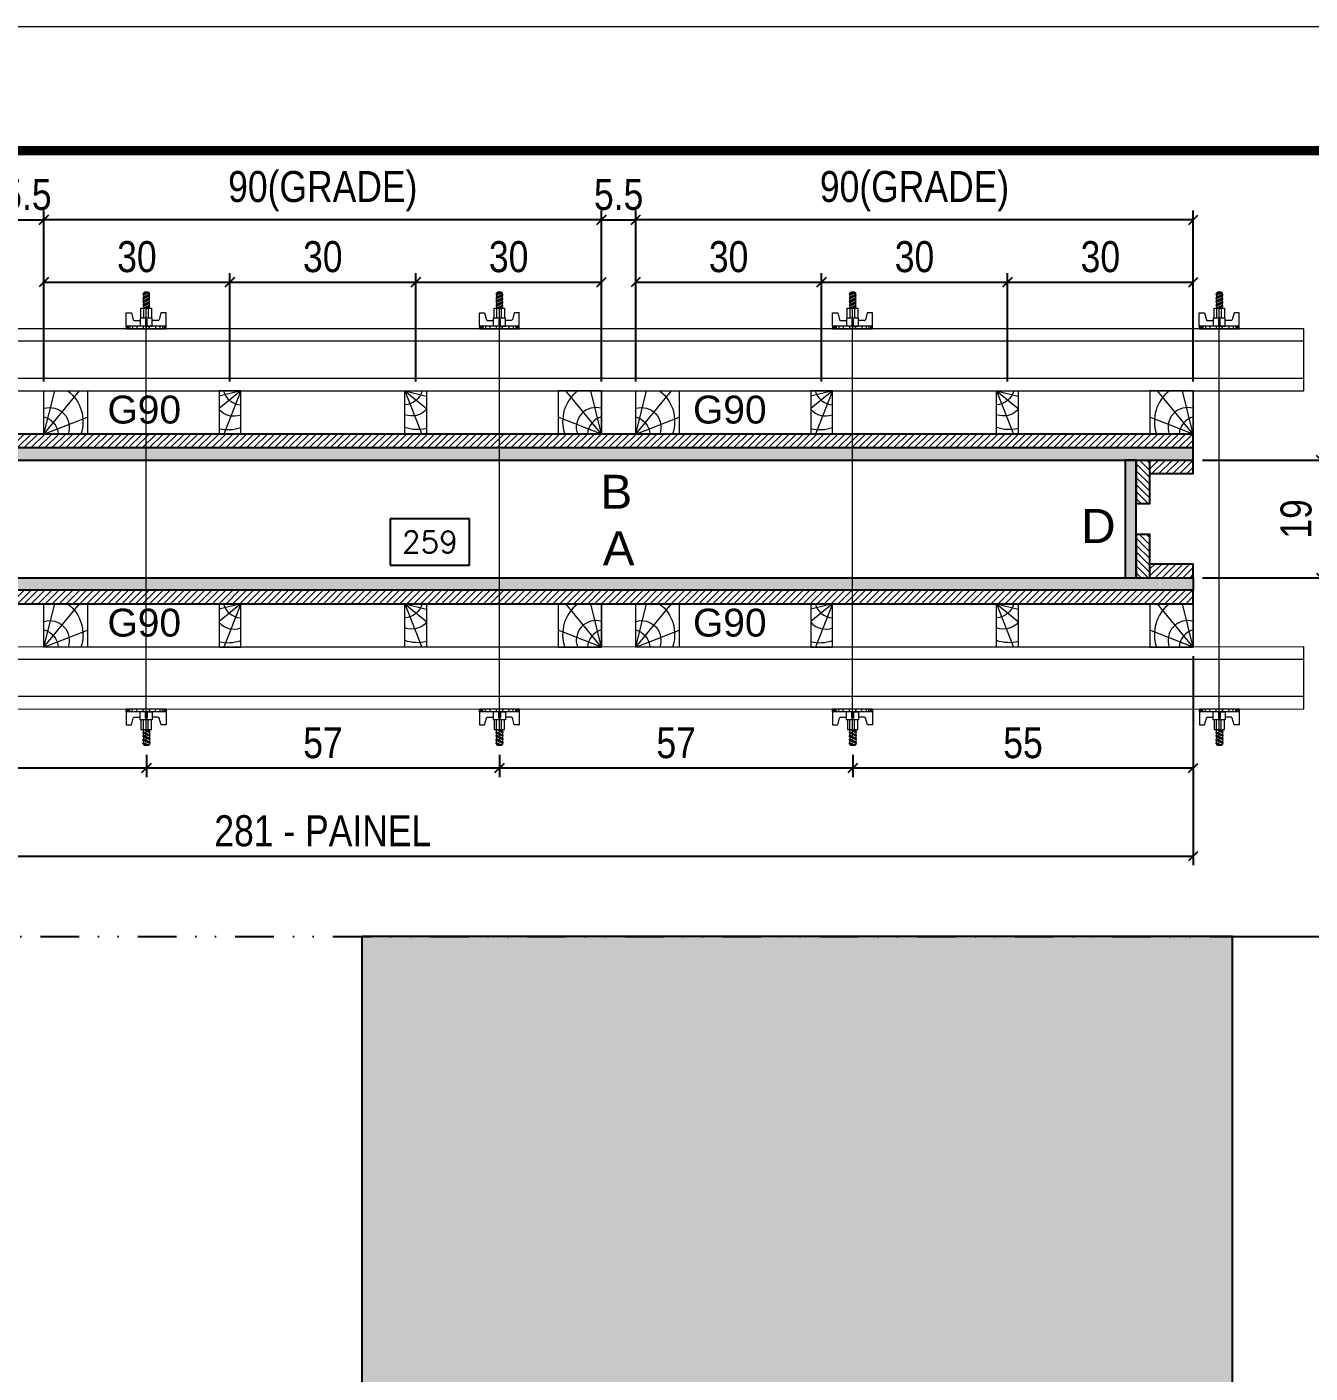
# Model space of a CAD drawing. Extents: x 14400 to 27878, y -21631 to 6985.
# Drawn here: x 16585.8 to 17000, y 4252.9 to 4687.6 of the extents above; entities that cross this region are included whole.
import ezdxf
from ezdxf.enums import TextEntityAlignment as Align

# ---------------------------------------------------------------- set-up
doc = ezdxf.new("R2010")
doc.units = 0
doc.linetypes.add('DASHED', pattern=[0.75, 0.5, -0.25])
doc.linetypes.add('DIVIDE2', pattern=[0.625, 0.25, -0.125, 0, -0.125, 0, -0.125])
for name, color, linetype in [('CHAPA', 1, 'Continuous'), ('COTA', 241, 'Continuous'), ('MEIO_PONT', 93, 'Continuous'), ('Nível', 160, 'Continuous'), ('SARRAFO', 251, 'Continuous'), ('TEXTO_GERAL', 7, 'Continuous')]:
    doc.layers.add(name, color=color, linetype=linetype)
for name, color, linetype, lineweight in [('Folhas', 255, 'Continuous', 9), ('Hachura', 251, 'Continuous', 9), ('Madeira', 126, 'Continuous', 18), ('Perfil Metálico', 224, 'Continuous', 18), ('SARRAFO DE PRESSAO', 251, 'DASHED', 9)]:
    doc.layers.add(name, color=color, linetype=linetype, lineweight=lineweight)
doc.styles.add('ARIAL', font='arial.ttf')
doc.styles.add('COTA TECNICA', font='techl___.ttf', dxfattribs={"height": 10})
doc.styles.add('COTA TECNICA 2X', font='techl___.ttf', dxfattribs={"height": 10})
doc.styles.add('ROMANS', font='romans.shx')
doc.styles.add('SANSSERIF', font='sas_____.pfb')
doc.dimstyles.new('PAINEL', dxfattribs={"dimtxt": 10, "dimasz": 3, "dimexe": 3, "dimexo": 3, "dimgap": 3, "dimtad": 1, "dimdec": 1, "dimzin": 12, "dimdsep": 46, "dimtxsty": 'COTA TECNICA', "dimblk1": 'OBLIQUE', "dimblk2": 'OBLIQUE', "dimsah": 1, "dimcen": 0.9, "dimclrd": 4, "dimclre": 4, "dimclrt": 240, "dimadec": 1, "dimazin": 3, "dimtfac": 1, "dimtdec": 1, "dimtmove": 0, "dimatfit": 3, "dimfxl": 1, "dimtolj": 1, "dimtzin": 12, "dimarcsym": 0})
doc.dimstyles.new('SECAO PILAR', dxfattribs={"dimtxt": 10, "dimasz": 3, "dimexe": 3, "dimexo": 3, "dimgap": 3, "dimtad": 1, "dimdec": 1, "dimlfac": 0.5, "dimzin": 12, "dimdsep": 46, "dimtxsty": 'COTA TECNICA 2X', "dimblk1": 'OBLIQUE', "dimblk2": 'OBLIQUE', "dimsah": 1, "dimcen": 0.9, "dimclrd": 256, "dimclre": 256, "dimclrt": 256, "dimadec": 1, "dimazin": 3, "dimtfac": 1, "dimtdec": 1, "dimtmove": 0, "dimatfit": 3, "dimfxl": 1, "dimtolj": 1, "dimtzin": 12, "dimarcsym": 0})
doc.dimstyles.new('SECÇÃO 2', dxfattribs={"dimtxt": 7, "dimasz": 6, "dimexe": 0.18, "dimexo": 2, "dimgap": -4, "dimtad": 3, "dimdec": 1, "dimlfac": 0.5, "dimzin": 12, "dimdsep": 46, "dimtxsty": 'ROMANS', "dimblk": 'ARCHTICK', "dimcen": 0.09, "dimse1": 1, "dimse2": 1, "dimsd1": 1, "dimsd2": 1, "dimclrd": 180, "dimclre": 5, "dimclrt": 1, "dimadec": 0, "dimazin": 3, "dimtfac": 1, "dimtdec": 1, "dimtofl": 0, "dimtmove": 0, "dimatfit": 3, "dimldrblk": 'ARCHTICK', "dimfxl": 1, "dimtolj": 1, "dimtzin": 0, "dimarcsym": 0})

# ---------------------------------------------------------------- blocks, each defined once
blk = doc.blocks.new('9999999999')
at = {"layer": 'Folhas'}
blk.add_lwpolyline([(98138.98, 34190.21), (99623.98, 34190.21), (99623.98, 35240.21), (98138.98, 35240.21)], close=True, dxfattribs=at)
at = {"layer": 'Folhas', "color": 30, "const_width": 3}
blk.add_lwpolyline([(98213.98, 34230.21), (99583.98, 34230.21), (99583.98, 35200.21), (98213.98, 35200.21)], close=True, dxfattribs=at)
blk = doc.blocks.new('*D1957')
at = {"layer": 'COTA', "color": 180, "lineweight": -2, "transparency": 16777216}
for p, q in [((16728.71, 4528.71), (16703.04, 4528.71)), ((16703.04, 4528.71), (16703.04, 4513.71)), ((16728.71, 4513.71), (16728.71, 4528.71)), ((16703.04, 4513.71), (16728.71, 4513.71))]:
    blk.add_line(p, q, dxfattribs=at)
at = {"layer": 'Defpoints', "color": 0, "transparency": 16777216}
for p in [(16422.32, 4509.71), (16940.32, 4509.71), (16940.32, 4509.71)]:
    blk.add_point(p, dxfattribs=at)
at = {"layer": 'COTA', "color": 1, "transparency": 16777216, "insert": (16715.88, 4521.21), "char_height": 7, "attachment_point": 5, "style": 'ROMANS'}
blk.add_mtext('\\A1;259', dxfattribs=at)
blk = doc.blocks.new('_ArchTick')
at = {"color": 0, "linetype": 'ByBlock', "const_width": 0.15}
blk.add_lwpolyline([(-0.5, -0.5), (0.5, 0.5)], dxfattribs=at)
blk = doc.blocks.new('_Oblique')
at = {"color": 0, "linetype": 'ByBlock', "lineweight": -2}
blk.add_line((-0.5, -0.5), (0.5, 0.5), dxfattribs=at)
blk = doc.blocks.new('*D1958')
at = {"layer": 'COTA', "lineweight": -2, "transparency": 16777216}
for p, q in [((16400.32, 4484.32), (16400.32, 4416.84)), ((16962.32, 4484.36), (16962.32, 4416.84)), ((16400.32, 4419.84), (16962.32, 4419.84))]:
    blk.add_line(p, q, dxfattribs=at)
at = {"layer": 'Defpoints', "color": 0, "transparency": 16777216}
for p in [(16400.32, 4487.32), (16962.32, 4487.36), (16962.32, 4419.84)]:
    blk.add_point(p, dxfattribs=at)
at = {"layer": 'COTA', "lineweight": -2, "transparency": 16777216, "xscale": 3, "yscale": 3, "zscale": 3, "rotation": 180}
blk.add_blockref('_Oblique', (16400.32, 4419.84), dxfattribs=at)
at = {"layer": 'COTA', "lineweight": -2, "transparency": 16777216, "xscale": 3, "yscale": 3, "zscale": 3}
blk.add_blockref('_Oblique', (16962.32, 4419.84), dxfattribs=at)
at = {"layer": 'COTA', "transparency": 16777216, "insert": (16681.32, 4427.93), "char_height": 10, "attachment_point": 5, "style": 'COTA TECNICA 2X'}
blk.add_mtext('\\A1;281 - PAINEL', dxfattribs=at)
blk = doc.blocks.new('C')
at = {"layer": 'Hachura', "color": 0}
for p, q in [((0, 3.22), (0, -3.22)), ((0.45, 3.22), (0, 3.22)), ((0.46, 3.16), (0, 3.16)), ((0.46, 3.05), (0, 3.05)), ((0.46, 2.88), (0, 2.88)), ((0, 2.75), (0, -1.16)), ((0.46, 2.65), (0, 2.65)), ((0.46, 2.23), (0, 2.23)), ((0.45, -3.23), (0.45, 3.22)), ((0.45, 3.22), (2.58, 3.22)), ((2.58, 2.39), (1.47, 2.09)), ((2.58, 3.22), (2.58, 2.39)), ((0.46, 1.51), (0, 1.51)), ((0.39, 0.49), (0.17, 0.49)), ((1.74, 0.97), (0.45, 0.97)), ((1.45, 0.1), (0.45, 0.1)), ((1.35, 1.94), (1.35, 0.96)), ((1.74, -0.97), (1.74, 0.97)), ((1.74, 0.97), (1.74, 0.84)), ((1.74, 0.97), (1.74, 0.84)), ((1.74, 0.84), (3.35, 0.84)), ((3.35, 0.45), (1.74, 0.45)), ((3.32, 0.84), (3.32, -0.84)), ((3.35, 0.84), (3.35, -0.84)), ((3.68, 0.45), (3.35, 0.45)), ((3.84, -0.52), (3.35, 0.45)), ((3.35, 0.06), (3.67, -0.57)), ((3.68, 0.45), (4.16, -0.52)), ((3.72, 0.5), (4.25, -0.57)), ((4.37, -0.55), (3.83, 0.53)), ((4.15, 0.45), (3.93, 0.45)), ((4.42, -0.52), (3.93, 0.45)), ((4.15, 0.45), (4.26, 0.45)), ((4.26, 0.45), (4.74, -0.52)), ((4.3, 0.5), (4.83, -0.57)), ((4.95, -0.55), (4.41, 0.53)), ((4.51, 0.45), (4.84, 0.45)), ((5, -0.52), (4.51, 0.45)), ((4.84, 0.45), (5.32, -0.52)), ((4.88, 0.5), (5.41, -0.57)), ((5.53, -0.55), (4.99, 0.53)), ((5.58, -0.52), (5.09, 0.45)), ((5.42, 0.45), (5.09, 0.45)), ((5.58, -0.52), (5.09, 0.45)), ((5.42, 0.45), (5.74, -0.19)), ((5.46, 0.5), (5.74, -0.07)), ((5.74, 0.19), (5.57, 0.53)), ((5.74, 0.32), (5.68, 0.45)), ((5.68, 0.45), (5.74, 0.45)), ((5.74, 0.45), (5.9, 0.29)), ((5.74, 0.45), (5.74, -0.52)), ((5.9, -0.36), (5.9, 0.29)), ((0.45, 0), (0, 0)), ((0.46, -1.52), (0, -1.52)), ((0.08, -0.48), (0.29, -0.48)), ((0.29, -0.48), (0.4, -0.48)), ((0.45, 0), (0.45, -0.97)), ((0.45, -0.16), (1.45, -0.16)), ((0.45, -0.65), (0.45, -0.32)), ((0.45, -3.23), (0.45, -0.65)), ((0.45, -0.97), (1.74, -0.97)), ((1.35, -1.94), (1.35, -0.97)), ((2.58, -2.39), (1.47, -2.1)), ((3.35, -0.32), (1.74, -0.32)), ((3.35, -0.84), (1.74, -0.84)), ((3.35, -0.07), (3.58, -0.52)), ((3.35, -0.52), (3.58, -0.52)), ((3.84, -0.52), (4.16, -0.52)), ((4.42, -0.52), (4.74, -0.52)), ((4.63, -0.52), (4.74, -0.52)), ((5, -0.52), (5.32, -0.52)), ((5.58, -0.52), (5.74, -0.52)), ((5.74, -0.52), (5.9, -0.36)), ((5.74, -0.52), (5.74, -0.52)), ((0.46, -2.23), (0, -2.23)), ((0.46, -2.65), (0, -2.65)), ((0.46, -2.88), (0, -2.88)), ((0.46, -3.05), (0, -3.05)), ((0.46, -3.16), (0, -3.16)), ((0, -3.22), (2.57, -3.22)), ((2.58, -3.23), (2.58, -2.39))]:
    blk.add_line(p, q, dxfattribs=at)
for centre, radius, start, end in [((1.52, 1.94), 0.161, 104.7436, 180), ((1.44, -0.03), 0.129, 272.695, 87.305), ((3.81, 0.39), 0.143, 25.5688, 154.4312), ((4.39, 0.39), 0.143, 25.5688, 154.4312), ((4.97, 0.39), 0.143, 25.5688, 154.4312), ((5.55, 0.39), 0.143, 25.5688, 154.4312), ((0.17, -0.37), 0.174, 221.744, 317.8592), ((1.52, -1.94), 0.161, 180, 255.2564), ((3.71, -0.4), 0.174, 222.1408, 318.256), ((4.29, -0.4), 0.174, 222.1408, 318.256), ((4.87, -0.4), 0.174, 222.1408, 318.256), ((5.45, -0.4), 0.174, 222.1408, 318.256), ((5.61, -0.4), 0.174, 317.8592, 318.256)]:
    blk.add_arc(centre, radius, start, end, dxfattribs=at)
blk = doc.blocks.new('*D1960')
at = {"layer": 'COTA', "lineweight": -2, "transparency": 16777216}
for p, q in [((16738.39, 4452.54), (16738.39, 4445.26)), ((16852.39, 4452.54), (16852.39, 4445.26)), ((16738.39, 4448.26), (16852.39, 4448.26))]:
    blk.add_line(p, q, dxfattribs=at)
at = {"layer": 'Defpoints', "color": 0, "transparency": 16777216}
for p in [(16738.39, 4455.54), (16852.39, 4455.54), (16852.39, 4448.26)]:
    blk.add_point(p, dxfattribs=at)
at = {"layer": 'COTA', "lineweight": -2, "transparency": 16777216, "xscale": 3, "yscale": 3, "zscale": 3, "rotation": 180}
blk.add_blockref('_Oblique', (16738.39, 4448.26), dxfattribs=at)
at = {"layer": 'COTA', "lineweight": -2, "transparency": 16777216, "xscale": 3, "yscale": 3, "zscale": 3}
blk.add_blockref('_Oblique', (16852.39, 4448.26), dxfattribs=at)
at = {"layer": 'COTA', "transparency": 16777216, "insert": (16795.39, 4456.37), "char_height": 10, "attachment_point": 5, "style": 'COTA TECNICA 2X'}
blk.add_mtext('\\A1;57', dxfattribs=at)
blk = doc.blocks.new('*D1961')
at = {"layer": 'COTA', "lineweight": -2, "transparency": 16777216}
for p, q in [((16965.32, 4547.71), (17006.62, 4547.71)), ((17003.62, 4509.71), (17003.62, 4547.71)), ((16965.32, 4509.71), (17006.62, 4509.71))]:
    blk.add_line(p, q, dxfattribs=at)
at = {"layer": 'Defpoints', "color": 0, "transparency": 16777216}
for p in [(16962.32, 4547.71), (17003.62, 4547.71), (16962.32, 4509.71)]:
    blk.add_point(p, dxfattribs=at)
at = {"layer": 'COTA', "lineweight": -2, "transparency": 16777216, "xscale": 3, "yscale": 3, "zscale": 3}
for p, rotation in [((17003.62, 4547.71), 90), ((17003.62, 4509.71), 270)]:
    blk.add_blockref('_Oblique', p, dxfattribs=dict(at, rotation=rotation))
at = {"layer": 'COTA', "transparency": 16777216, "insert": (16995.53, 4528.71), "char_height": 10, "attachment_point": 5, "rotation": 90, "style": 'COTA TECNICA 2X'}
blk.add_mtext('\\A1;19', dxfattribs=at)
blk = doc.blocks.new('*D1962')
at = {"layer": 'COTA', "lineweight": -2, "transparency": 16777216}
for p, q in [((16510.39, 4452.54), (16510.39, 4445.26)), ((16624.39, 4452.54), (16624.39, 4445.26)), ((16510.39, 4448.26), (16624.39, 4448.26))]:
    blk.add_line(p, q, dxfattribs=at)
at = {"layer": 'Defpoints', "color": 0, "transparency": 16777216}
for p in [(16510.39, 4455.54), (16624.39, 4455.54), (16624.39, 4448.26)]:
    blk.add_point(p, dxfattribs=at)
at = {"layer": 'COTA', "lineweight": -2, "transparency": 16777216, "xscale": 3, "yscale": 3, "zscale": 3, "rotation": 180}
blk.add_blockref('_Oblique', (16510.39, 4448.26), dxfattribs=at)
at = {"layer": 'COTA', "lineweight": -2, "transparency": 16777216, "xscale": 3, "yscale": 3, "zscale": 3}
blk.add_blockref('_Oblique', (16624.39, 4448.26), dxfattribs=at)
at = {"layer": 'COTA', "transparency": 16777216, "insert": (16567.39, 4456.37), "char_height": 10, "attachment_point": 5, "style": 'COTA TECNICA 2X'}
blk.add_mtext('\\A1;57', dxfattribs=at)
blk = doc.blocks.new('*D1963')
at = {"layer": 'COTA', "lineweight": -2, "transparency": 16777216}
for p, q in [((16962.31, 4484.32), (16962.31, 4445.26)), ((16852.39, 4452.54), (16852.39, 4445.26)), ((16852.39, 4448.26), (16962.31, 4448.26))]:
    blk.add_line(p, q, dxfattribs=at)
at = {"layer": 'Defpoints', "color": 0, "transparency": 16777216}
for p in [(16962.31, 4487.32), (16852.39, 4455.54), (16962.31, 4448.26)]:
    blk.add_point(p, dxfattribs=at)
at = {"layer": 'COTA', "lineweight": -2, "transparency": 16777216, "xscale": 3, "yscale": 3, "zscale": 3, "rotation": 180}
blk.add_blockref('_Oblique', (16852.39, 4448.26), dxfattribs=at)
at = {"layer": 'COTA', "lineweight": -2, "transparency": 16777216, "xscale": 3, "yscale": 3, "zscale": 3}
blk.add_blockref('_Oblique', (16962.31, 4448.26), dxfattribs=at)
at = {"layer": 'COTA', "transparency": 16777216, "insert": (16907.35, 4456.37), "char_height": 10, "attachment_point": 5, "style": 'COTA TECNICA 2X'}
blk.add_mtext('\\A1;55', dxfattribs=at)
blk = doc.blocks.new('*D1964')
at = {"layer": 'COTA', "lineweight": -2, "transparency": 16777216}
for p, q in [((16624.39, 4452.54), (16624.39, 4445.26)), ((16738.39, 4452.54), (16738.39, 4445.26)), ((16624.39, 4448.26), (16738.39, 4448.26))]:
    blk.add_line(p, q, dxfattribs=at)
at = {"layer": 'Defpoints', "color": 0, "transparency": 16777216}
for p in [(16624.39, 4455.54), (16738.39, 4455.54), (16738.39, 4448.26)]:
    blk.add_point(p, dxfattribs=at)
at = {"layer": 'COTA', "lineweight": -2, "transparency": 16777216, "xscale": 3, "yscale": 3, "zscale": 3, "rotation": 180}
blk.add_blockref('_Oblique', (16624.39, 4448.26), dxfattribs=at)
at = {"layer": 'COTA', "lineweight": -2, "transparency": 16777216, "xscale": 3, "yscale": 3, "zscale": 3}
blk.add_blockref('_Oblique', (16738.39, 4448.26), dxfattribs=at)
at = {"layer": 'COTA', "transparency": 16777216, "insert": (16681.39, 4456.37), "char_height": 10, "attachment_point": 5, "style": 'COTA TECNICA 2X'}
blk.add_mtext('\\A1;57', dxfattribs=at)
blk = doc.blocks.new('PONTALETE')
at = {"layer": 'Madeira'}
for q in [(2.71, 7), (7, 5.76), (7, 1.74)]:
    blk.add_line((0, 0), q, dxfattribs=at)
blk.add_lwpolyline([(0, 0), (7, 0), (7, 7), (0, 7)], close=True, dxfattribs=at)
for centre, radius, start, end in [((2.04, 0.06), 6.23, 37.2818, 109.0913), ((1.09, 0.9), 3.19, 343.603, 109.9847), ((-0.21, -0.78), 3.09, 14.6322, 86.0383)]:
    blk.add_arc(centre, radius, start, end, dxfattribs=at)
blk = doc.blocks.new('MEIO PONTALETE')
at = {"layer": 'Madeira'}
for q in [(2.71, 7), (3.5, 2.88), (3.5, 0.87)]:
    blk.add_line((0, 0), q, dxfattribs=at)
blk.add_lwpolyline([(0, 0), (3.5, 0), (3.5, 7), (0, 7)], close=True, dxfattribs=at)
for centre, radius, start, end in [((2.04, 0.06), 6.23, 76.4499, 109.0913), ((1.09, 0.9), 3.19, 40.9063, 109.9847), ((-0.21, -0.78), 3.09, 14.6322, 86.0383)]:
    blk.add_arc(centre, radius, start, end, dxfattribs=at)
blk = doc.blocks.new('*D1983')
at = {"layer": 'COTA', "lineweight": -2, "transparency": 16777216}
for p, q in [((16782.32, 4573.11), (16782.32, 4608.11)), ((16842.32, 4573.11), (16842.32, 4608.11)), ((16782.32, 4605.11), (16842.32, 4605.11))]:
    blk.add_line(p, q, dxfattribs=at)
at = {"layer": 'Defpoints', "color": 0, "transparency": 16777216}
for p in [(16842.32, 4605.11), (16782.32, 4570.11), (16842.32, 4570.11)]:
    blk.add_point(p, dxfattribs=at)
at = {"layer": 'COTA', "lineweight": -2, "transparency": 16777216, "xscale": 3, "yscale": 3, "zscale": 3, "rotation": 180}
blk.add_blockref('_Oblique', (16782.32, 4605.11), dxfattribs=at)
at = {"layer": 'COTA', "lineweight": -2, "transparency": 16777216, "xscale": 3, "yscale": 3, "zscale": 3}
blk.add_blockref('_Oblique', (16842.32, 4605.11), dxfattribs=at)
at = {"layer": 'COTA', "transparency": 16777216, "insert": (16812.32, 4613.33), "char_height": 10, "attachment_point": 5, "style": 'COTA TECNICA 2X'}
blk.add_mtext('\\A1;30', dxfattribs=at)
blk = doc.blocks.new('*D1984')
at = {"layer": 'COTA', "lineweight": -2, "transparency": 16777216}
for p, q in [((16842.32, 4573.11), (16842.32, 4608.11)), ((16902.32, 4573.11), (16902.32, 4608.11)), ((16842.32, 4605.11), (16902.32, 4605.11))]:
    blk.add_line(p, q, dxfattribs=at)
at = {"layer": 'Defpoints', "color": 0, "transparency": 16777216}
for p in [(16902.32, 4605.11), (16842.32, 4570.11), (16902.32, 4570.11)]:
    blk.add_point(p, dxfattribs=at)
at = {"layer": 'COTA', "lineweight": -2, "transparency": 16777216, "xscale": 3, "yscale": 3, "zscale": 3, "rotation": 180}
blk.add_blockref('_Oblique', (16842.32, 4605.11), dxfattribs=at)
at = {"layer": 'COTA', "lineweight": -2, "transparency": 16777216, "xscale": 3, "yscale": 3, "zscale": 3}
blk.add_blockref('_Oblique', (16902.32, 4605.11), dxfattribs=at)
at = {"layer": 'COTA', "transparency": 16777216, "insert": (16872.32, 4613.33), "char_height": 10, "attachment_point": 5, "style": 'COTA TECNICA 2X'}
blk.add_mtext('\\A1;30', dxfattribs=at)
blk = doc.blocks.new('*D1985')
at = {"layer": 'COTA', "lineweight": -2, "transparency": 16777216}
for p, q in [((16902.32, 4573.11), (16902.32, 4608.11)), ((16962.32, 4573.1), (16962.32, 4608.11)), ((16902.32, 4605.11), (16962.32, 4605.11))]:
    blk.add_line(p, q, dxfattribs=at)
at = {"layer": 'Defpoints', "color": 0, "transparency": 16777216}
for p in [(16962.32, 4605.11), (16902.32, 4570.11), (16962.32, 4570.1)]:
    blk.add_point(p, dxfattribs=at)
at = {"layer": 'COTA', "lineweight": -2, "transparency": 16777216, "xscale": 3, "yscale": 3, "zscale": 3, "rotation": 180}
blk.add_blockref('_Oblique', (16902.32, 4605.11), dxfattribs=at)
at = {"layer": 'COTA', "lineweight": -2, "transparency": 16777216, "xscale": 3, "yscale": 3, "zscale": 3}
blk.add_blockref('_Oblique', (16962.32, 4605.11), dxfattribs=at)
at = {"layer": 'COTA', "transparency": 16777216, "insert": (16932.32, 4613.33), "char_height": 10, "attachment_point": 5, "style": 'COTA TECNICA 2X'}
blk.add_mtext('\\A1;30', dxfattribs=at)
blk = doc.blocks.new('*D1986')
at = {"layer": 'COTA', "lineweight": -2, "transparency": 16777216}
for p, q in [((16782.32, 4573.11), (16782.32, 4628.31)), ((16962.32, 4573.1), (16962.32, 4628.31)), ((16962.32, 4625.31), (16782.32, 4625.31))]:
    blk.add_line(p, q, dxfattribs=at)
at = {"layer": 'Defpoints', "color": 0, "transparency": 16777216}
for p in [(16782.32, 4625.31), (16782.32, 4570.11), (16962.32, 4570.1)]:
    blk.add_point(p, dxfattribs=at)
at = {"layer": 'COTA', "lineweight": -2, "transparency": 16777216, "xscale": 3, "yscale": 3, "zscale": 3, "rotation": 180}
blk.add_blockref('_Oblique', (16782.32, 4625.31), dxfattribs=at)
at = {"layer": 'COTA', "lineweight": -2, "transparency": 16777216, "xscale": 3, "yscale": 3, "zscale": 3}
blk.add_blockref('_Oblique', (16962.32, 4625.31), dxfattribs=at)
at = {"layer": 'COTA', "transparency": 16777216, "insert": (16872.32, 4634.53), "char_height": 10, "attachment_point": 5, "style": 'COTA TECNICA 2X'}
blk.add_mtext('\\A1;90(GRADE)', dxfattribs=at)
blk = doc.blocks.new('*D1987')
at = {"layer": 'COTA', "lineweight": -2, "transparency": 16777216}
for p, q in [((16591.32, 4573.11), (16591.32, 4608.11)), ((16651.32, 4573.11), (16651.32, 4608.11)), ((16591.32, 4605.11), (16651.32, 4605.11))]:
    blk.add_line(p, q, dxfattribs=at)
at = {"layer": 'Defpoints', "color": 0, "transparency": 16777216}
for p in [(16651.32, 4605.11), (16591.32, 4570.11), (16651.32, 4570.11)]:
    blk.add_point(p, dxfattribs=at)
at = {"layer": 'COTA', "lineweight": -2, "transparency": 16777216, "xscale": 3, "yscale": 3, "zscale": 3, "rotation": 180}
blk.add_blockref('_Oblique', (16591.32, 4605.11), dxfattribs=at)
at = {"layer": 'COTA', "lineweight": -2, "transparency": 16777216, "xscale": 3, "yscale": 3, "zscale": 3}
blk.add_blockref('_Oblique', (16651.32, 4605.11), dxfattribs=at)
at = {"layer": 'COTA', "transparency": 16777216, "insert": (16621.32, 4613.33), "char_height": 10, "attachment_point": 5, "style": 'COTA TECNICA 2X'}
blk.add_mtext('\\A1;30', dxfattribs=at)
blk = doc.blocks.new('*D1988')
at = {"layer": 'COTA', "lineweight": -2, "transparency": 16777216}
for p, q in [((16651.32, 4573.11), (16651.32, 4608.11)), ((16711.32, 4573.11), (16711.32, 4608.11)), ((16651.32, 4605.11), (16711.32, 4605.11))]:
    blk.add_line(p, q, dxfattribs=at)
at = {"layer": 'Defpoints', "color": 0, "transparency": 16777216}
for p in [(16711.32, 4605.11), (16651.32, 4570.11), (16711.32, 4570.11)]:
    blk.add_point(p, dxfattribs=at)
at = {"layer": 'COTA', "lineweight": -2, "transparency": 16777216, "xscale": 3, "yscale": 3, "zscale": 3, "rotation": 180}
blk.add_blockref('_Oblique', (16651.32, 4605.11), dxfattribs=at)
at = {"layer": 'COTA', "lineweight": -2, "transparency": 16777216, "xscale": 3, "yscale": 3, "zscale": 3}
blk.add_blockref('_Oblique', (16711.32, 4605.11), dxfattribs=at)
at = {"layer": 'COTA', "transparency": 16777216, "insert": (16681.32, 4613.33), "char_height": 10, "attachment_point": 5, "style": 'COTA TECNICA 2X'}
blk.add_mtext('\\A1;30', dxfattribs=at)
blk = doc.blocks.new('*D1989')
at = {"layer": 'COTA', "lineweight": -2, "transparency": 16777216}
for p, q in [((16711.32, 4573.11), (16711.32, 4608.11)), ((16771.32, 4573.1), (16771.32, 4608.11)), ((16711.32, 4605.11), (16771.32, 4605.11))]:
    blk.add_line(p, q, dxfattribs=at)
at = {"layer": 'Defpoints', "color": 0, "transparency": 16777216}
for p in [(16771.32, 4605.11), (16711.32, 4570.11), (16771.32, 4570.1)]:
    blk.add_point(p, dxfattribs=at)
at = {"layer": 'COTA', "lineweight": -2, "transparency": 16777216, "xscale": 3, "yscale": 3, "zscale": 3, "rotation": 180}
blk.add_blockref('_Oblique', (16711.32, 4605.11), dxfattribs=at)
at = {"layer": 'COTA', "lineweight": -2, "transparency": 16777216, "xscale": 3, "yscale": 3, "zscale": 3}
blk.add_blockref('_Oblique', (16771.32, 4605.11), dxfattribs=at)
at = {"layer": 'COTA', "transparency": 16777216, "insert": (16741.32, 4613.33), "char_height": 10, "attachment_point": 5, "style": 'COTA TECNICA 2X'}
blk.add_mtext('\\A1;30', dxfattribs=at)
blk = doc.blocks.new('*D1990')
at = {"layer": 'COTA', "lineweight": -2, "transparency": 16777216}
for p, q in [((16591.32, 4573.11), (16591.32, 4628.31)), ((16771.32, 4573.1), (16771.32, 4628.31)), ((16771.32, 4625.31), (16591.32, 4625.31))]:
    blk.add_line(p, q, dxfattribs=at)
at = {"layer": 'Defpoints', "color": 0, "transparency": 16777216}
for p in [(16591.32, 4625.31), (16591.32, 4570.11), (16771.32, 4570.1)]:
    blk.add_point(p, dxfattribs=at)
at = {"layer": 'COTA', "lineweight": -2, "transparency": 16777216, "xscale": 3, "yscale": 3, "zscale": 3, "rotation": 180}
blk.add_blockref('_Oblique', (16591.32, 4625.31), dxfattribs=at)
at = {"layer": 'COTA', "lineweight": -2, "transparency": 16777216, "xscale": 3, "yscale": 3, "zscale": 3}
blk.add_blockref('_Oblique', (16771.32, 4625.31), dxfattribs=at)
at = {"layer": 'COTA', "transparency": 16777216, "insert": (16681.32, 4634.53), "char_height": 10, "attachment_point": 5, "style": 'COTA TECNICA 2X'}
blk.add_mtext('\\A1;90(GRADE)', dxfattribs=at)
blk = doc.blocks.new('*D1991')
at = {"layer": 'COTA', "lineweight": -2, "transparency": 16777216}
for p, q in [((16580.32, 4573.11), (16580.32, 4628.31)), ((16591.32, 4573.07), (16591.32, 4628.31)), ((16580.32, 4625.31), (16591.32, 4625.31))]:
    blk.add_line(p, q, dxfattribs=at)
at = {"layer": 'Defpoints', "color": 0, "transparency": 16777216}
for p in [(16591.32, 4625.31), (16580.32, 4570.11), (16591.32, 4570.07)]:
    blk.add_point(p, dxfattribs=at)
at = {"layer": 'COTA', "lineweight": -2, "transparency": 16777216, "xscale": 3, "yscale": 3, "zscale": 3, "rotation": 180}
blk.add_blockref('_Oblique', (16580.32, 4625.31), dxfattribs=at)
at = {"layer": 'COTA', "lineweight": -2, "transparency": 16777216, "xscale": 3, "yscale": 3, "zscale": 3}
blk.add_blockref('_Oblique', (16591.32, 4625.31), dxfattribs=at)
at = {"layer": 'COTA', "transparency": 16777216, "insert": (16585.82, 4633.42), "char_height": 10, "attachment_point": 5, "style": 'COTA TECNICA 2X'}
blk.add_mtext('\\A1;5.5', dxfattribs=at)
blk = doc.blocks.new('*D1992')
at = {"layer": 'COTA', "lineweight": -2, "transparency": 16777216}
for p, q in [((16771.32, 4573.97), (16771.32, 4628.31)), ((16782.32, 4573.11), (16782.32, 4628.31)), ((16771.32, 4625.31), (16782.32, 4625.31))]:
    blk.add_line(p, q, dxfattribs=at)
at = {"layer": 'Defpoints', "color": 0, "transparency": 16777216}
for p in [(16782.32, 4625.31), (16771.32, 4570.97), (16782.32, 4570.11)]:
    blk.add_point(p, dxfattribs=at)
at = {"layer": 'COTA', "lineweight": -2, "transparency": 16777216, "xscale": 3, "yscale": 3, "zscale": 3, "rotation": 180}
blk.add_blockref('_Oblique', (16771.32, 4625.31), dxfattribs=at)
at = {"layer": 'COTA', "lineweight": -2, "transparency": 16777216, "xscale": 3, "yscale": 3, "zscale": 3}
blk.add_blockref('_Oblique', (16782.32, 4625.31), dxfattribs=at)
at = {"layer": 'COTA', "transparency": 16777216, "insert": (16776.82, 4633.42), "char_height": 10, "attachment_point": 5, "style": 'COTA TECNICA 2X'}
blk.add_mtext('\\A1;5.5', dxfattribs=at)
blk = doc.blocks.new('*D3856')
at = {"layer": 'COTA', "color": 4, "lineweight": -2, "transparency": 16777216}
for p, q in [((16978.01, 4393.86), (17027.37, 4393.86)), ((17024.37, 4240.86), (17024.37, 4393.86)), ((16978.01, 4240.86), (17027.37, 4240.86))]:
    blk.add_line(p, q, dxfattribs=at)
at = {"layer": 'Defpoints', "color": 0, "transparency": 16777216}
for p in [(16975.01, 4393.86), (17024.37, 4393.86), (16975.01, 4240.86)]:
    blk.add_point(p, dxfattribs=at)
at = {"layer": 'COTA', "color": 4, "lineweight": -2, "transparency": 16777216, "xscale": 3, "yscale": 3, "zscale": 3}
for p, rotation in [((17024.37, 4393.86), 90), ((17024.37, 4240.86), 270)]:
    blk.add_blockref('_Oblique', p, dxfattribs=dict(at, rotation=rotation))
at = {"layer": 'COTA', "color": 240, "transparency": 16777216, "insert": (17016.15, 4317.36), "char_height": 10, "attachment_point": 5, "rotation": 90, "style": 'COTA TECNICA'}
blk.add_mtext('\\A1;153', dxfattribs=at)

msp = doc.modelspace()

# ---------------------------------------------------------------- hatches: boundary and pattern name
at = {"layer": 'COTA'}
h = msp.add_hatch(dxfattribs=at)
h.set_pattern_fill('AR-CONC', color=256, scale=0.03)
h.set_pattern_definition([(50, (512.5765, 75), (5.4655401, -0.4781726), [0.5715, -6.2865]), (355, (512.5765, 75), (-1.0573026, 5.7317054), [0.4572, -5.0292175]), (100.451445, (513.032, 74.96), (4.4082374, 5.2535326), [0.4857003, -5.3427073]), (46.1842, (512.5765, 76.524), (8.1323712, -1.2612698), [0.85725, -9.42975]), (96.63556, (513.254, 76.419), (7.122124, 7.4227837), [0.7285507, -8.0140682]), (351.18415, (512.5765, 76.524), (7.122124, 7.4227837), [0.685799, -7.543792]), (21, (513.3385, 76.143), (4.5484317, -3.067956), [0.5715, -6.2865]), (326, (513.3385, 76.143), (1.8540609, 5.525639), [0.4572, -5.0292]), (71.451445, (513.7176, 75.8873), (6.4024926, 2.457683), [0.4857003, -5.3426981]), (37.5, (512.5765, 75), (0.0926581, 2.53665117), [0, -4.96824, 0, -5.1054, 0, -5.04825]), (7.5, (512.5765, 75), (2.00458988, 3.00541724), [0, -2.91084, 0, -4.85394, 0, -1.92405]), (327.5, (510.8773, 75), (4.06771786, -0.17186232), [0, -1.905, 0, -5.9436, 0, -7.8867]), (317.5, (510.1153, 75), (4.44387544, 0.7627947), [0, -2.4765, 0, -3.94716, 0, -5.6007])])
h.paths.add_polyline_path([(16694.01, 4393.86), (16694.01, 4240.86), (16975.01, 4240.86), (16975.01, 4393.86)])
at = {"layer": 'Hachura'}
h = msp.add_hatch(dxfattribs=at)
h.set_pattern_fill('ANSI31', color=256, scale=0.5, angle=180, style=0)
h.set_pattern_definition([(225, (7350.3689, -18373.3016), (1.12253202, -1.12253202), [])])
h.paths.add_polyline_path([(16962.32, 4556.11), (16962.32, 4551.71), (16400.32, 4551.71), (16400.32, 4556.11)])
h = msp.add_hatch(color=256, dxfattribs=at)
h.dxf.hatch_style = 1
h.paths.add_polyline_path([(16962.32, 4547.69), (16962.32, 4551.69), (16400.32, 4551.71), (16400.32, 4547.71)])
h = msp.add_hatch(color=256, dxfattribs=at)
h.dxf.hatch_style = 1
h.paths.add_polyline_path([(16940.32, 4509.71), (16943.92, 4509.71), (16943.92, 4547.71), (16940.32, 4547.71)])
h = msp.add_hatch(dxfattribs=at)
h.set_pattern_fill('ANSI31', color=256, scale=0.5, angle=270, style=0)
h.set_pattern_definition([(315, (39839.7289, -4955.2452), (1.12253202, 1.12253202), [])])
h.paths.add_polyline_path([(16948.32, 4533.71), (16943.92, 4533.71), (16943.92, 4547.71), (16948.32, 4547.71)])
h = msp.add_hatch(dxfattribs=at)
h.set_pattern_fill('ANSI31', color=256, scale=0.5, angle=180, style=0)
h.set_pattern_definition([(225, (7824.3689, -18381.7016), (1.12253202, -1.12253202), [])])
h.paths.add_polyline_path([(16962.32, 4547.71), (16962.32, 4543.31), (16948.32, 4543.31), (16948.32, 4547.71)])
h = msp.add_hatch(dxfattribs=at)
h.set_pattern_fill('ANSI31', color=256, scale=0.5, angle=270, style=0)
h.set_pattern_definition([(315, (39839.7289, -4979.2452), (1.12253202, 1.12253202), [])])
h.paths.add_polyline_path([(16948.32, 4509.71), (16943.92, 4509.71), (16943.92, 4523.71), (16948.32, 4523.71)])
h = msp.add_hatch(dxfattribs=at)
h.set_pattern_fill('ANSI31', color=256, scale=0.5, angle=180, style=0)
h.set_pattern_definition([(225, (7459.3689, -18381.7016), (1.12253202, -1.12253202), [])])
h.paths.add_polyline_path([(16948.32, 4509.71), (16948.32, 4514.11), (16962.32, 4514.11), (16962.32, 4509.71)])
h = msp.add_hatch(color=256, dxfattribs=at)
h.dxf.hatch_style = 1
h.paths.add_polyline_path([(16962.32, 4509.71), (16962.32, 4505.71), (16400.32, 4505.71), (16400.32, 4509.71)])
h = msp.add_hatch(dxfattribs=at)
h.set_pattern_fill('ANSI31', color=256, scale=0.5, angle=180, style=0)
h.set_pattern_definition([(225, (7350.3689, -18423.7016), (1.12253202, -1.12253202), [])])
h.paths.add_polyline_path([(16962.32, 4505.71), (16962.32, 4501.31), (16400.32, 4501.31), (16400.32, 4505.71)])

# ---------------------------------------------------------------- linework, layer by layer
at = {"layer": 'CHAPA'}
msp.add_lwpolyline([(16400.32, 4551.71), (16400.32, 4547.71), (16962.32, 4547.71), (16962.32, 4551.71)], dxfattribs=at)
for points in [[(16940.32, 4509.71), (16943.92, 4509.71), (16943.92, 4547.71), (16940.32, 4547.71)], [(16962.32, 4509.71), (16962.32, 4505.71), (16400.32, 4505.71), (16400.32, 4509.71)]]:
    msp.add_lwpolyline(points, close=True, dxfattribs=at)
at = {"layer": 'COTA', "linetype": 'ByBlock'}
for p, q in [((16975.01, 4393.86), (16694.01, 4393.86)), ((16694.01, 4240.86), (16694.01, 4393.86)), ((16975.01, 4240.86), (16975.01, 4393.86))]:
    msp.add_line(p, q, dxfattribs=at)
at = {"layer": 'Hachura'}
for p, q in [((16624.32, 4456.54), (16624.32, 4597.08)), ((16738.32, 4456.54), (16738.32, 4597.08)), ((16852.32, 4456.54), (16852.32, 4597.08)), ((16970.71, 4456.54), (16970.71, 4597.08))]:
    msp.add_line(p, q, dxfattribs=at)
at = {"layer": 'Madeira'}
for points in [[(16591.32, 4556.11), (16591.32, 4570.11), (16771.32, 4570.11), (16771.32, 4556.11)], [(16782.32, 4556.11), (16782.32, 4570.11), (16962.32, 4570.11), (16962.32, 4556.11)], [(16591.32, 4487.31), (16591.32, 4501.31), (16771.32, 4501.31), (16771.32, 4487.31)], [(16782.32, 4487.31), (16782.32, 4501.31), (16962.32, 4501.31), (16962.32, 4487.31)]]:
    msp.add_lwpolyline(points, close=True, dxfattribs=at)
at = {"layer": 'Nível', "color": 4, "linetype": 'DIVIDE2', "ltscale": 50}
msp.add_line((16086.97, 4393.86), (17456.97, 4393.86), dxfattribs=at)
at = {"layer": 'Perfil Metálico'}
for p, q in [((16998.04, 4586.05), (16364.6, 4586.05)), ((16998.04, 4574.05), (16364.6, 4574.05)), ((16998.04, 4483.31), (16364.6, 4483.31)), ((16998.04, 4471.31), (16364.6, 4471.31))]:
    msp.add_line(p, q, dxfattribs=at)
for points in [[(16998.04, 4570.11), (16998.04, 4590.11), (16364.6, 4590.05), (16364.6, 4570.05)], [(16364.6, 4487.31), (16364.6, 4467.31), (16998.04, 4467.37), (16998.04, 4487.37)]]:
    msp.add_lwpolyline(points, close=True, dxfattribs=at)
at = {"layer": 'SARRAFO'}
for points in [[(16400.32, 4551.71), (16962.32, 4551.71), (16962.32, 4556.11), (16400.32, 4556.11)], [(16943.92, 4523.71), (16943.92, 4509.71), (16948.32, 4509.71), (16948.32, 4523.71)], [(16400.32, 4501.31), (16962.32, 4501.31), (16962.32, 4505.71), (16400.32, 4505.71)]]:
    msp.add_lwpolyline(points, close=True, dxfattribs=at)
for points in [[(16943.92, 4547.71), (16943.92, 4533.71), (16948.32, 4533.71), (16948.32, 4547.71)], [(16948.32, 4543.31), (16962.32, 4543.31), (16962.32, 4547.71)], [(16948.32, 4509.71), (16962.32, 4509.71), (16962.32, 4514.11), (16948.32, 4514.11)]]:
    msp.add_lwpolyline(points, dxfattribs=at)

# ---------------------------------------------------------------- block references
at = {"layer": 'Hachura', "linetype": 'Continuous', "yscale": 2, "zscale": 2}
for p, xscale, rotation in [((16624.31, 4590.08), 2, 90.00000000000001), ((16738.31, 4590.08), 2, 90.00000000000001), ((16852.31, 4590.08), 2, 90.00000000000001), ((16970.7, 4590.08), 2, 90.00000000000001), ((16624.32, 4467.34), -2, 90), ((16738.32, 4467.34), -2, 90), ((16852.32, 4467.34), -2, 90), ((16970.71, 4467.34), -2, 90)]:
    msp.add_blockref('C', p, dxfattribs=dict(at, xscale=xscale, rotation=rotation))
at = {"layer": 'MEIO_PONT'}
for name, p, xscale, yscale, zscale, rotation in [('PONTALETE', (16591.32, 4556.11), -2, 2, 2, 270), ('MEIO PONTALETE', (16654.82, 4570.11), 1.999999997962732, 1.999999997962732, 1.999999997962732, 180), ('MEIO PONTALETE', (16707.82, 4570.11), -1.999999997962732, 1.999999997962732, 1.999999997962732, 180), ('PONTALETE', (16771.32, 4556.11), 2, 2, 2, 89.99999999999997), ('PONTALETE', (16782.32, 4556.11), -2, 2, 2, 270), ('MEIO PONTALETE', (16845.82, 4570.11), 1.999999997962732, 1.999999997962732, 1.999999997962732, 180), ('MEIO PONTALETE', (16898.82, 4570.11), -1.999999997962732, 1.999999997962732, 1.999999997962732, 180), ('PONTALETE', (16962.32, 4556.11), 2, 2, 2, 89.99999999999997), ('PONTALETE', (16591.32, 4487.31), -2, 2, 2, 270), ('MEIO PONTALETE', (16654.82, 4501.31), 1.999999997962732, 1.999999997962732, 1.999999997962732, 180), ('MEIO PONTALETE', (16707.82, 4501.31), -1.999999997962732, 1.999999997962732, 1.999999997962732, 180), ('PONTALETE', (16771.32, 4487.31), 2, 2, 2, 89.99999999999997), ('PONTALETE', (16782.32, 4487.31), -2, 2, 2, 270), ('MEIO PONTALETE', (16845.82, 4501.31), 1.999999997962732, 1.999999997962732, 1.999999997962732, 180), ('MEIO PONTALETE', (16898.82, 4501.31), -1.999999997962732, 1.999999997962732, 1.999999997962732, 180), ('PONTALETE', (16962.32, 4487.31), 2, 2, 2, 89.99999999999997)]:
    msp.add_blockref(name, p, dxfattribs=dict(at, xscale=xscale, yscale=yscale, zscale=zscale, rotation=rotation))
at = {"layer": 'SARRAFO DE PRESSAO', "color": 6, "linetype": 'ByBlock'}
msp.add_blockref('9999999999', (-82127.01, -30552.63), dxfattribs=at)

# ---------------------------------------------------------------- texts
at = {"layer": 'TEXTO_GERAL', "color": 0, "linetype": 'Continuous', "style": 'SANSSERIF'}
for p in [(16611.82, 4564), (16800.82, 4564), (16611.82, 4495.2), (16800.82, 4495.2)]:
    msp.add_text('G90', height=9, dxfattribs=at).set_placement(p, align=Align.MIDDLE_LEFT)
at = {"layer": 'TEXTO_GERAL', "style": 'ARIAL'}
for s, p in [('B', (16776.08, 4537.46)), ('D', (16931.68, 4526.43)), ('A', (16776.83, 4519.23))]:
    msp.add_text(s, height=11, dxfattribs=at).set_placement(p, align=Align.MIDDLE_CENTER)

# ---------------------------------------------------------------- dimensions: what is measured, and where the dimension line sits
at = {"layer": 'COTA'}
for base, p1, p2, dimstyle, picture, middle in [((16591.32, 4625.31), (16580.32, 4570.11), (16591.32, 4570.07), 'SECAO PILAR', '*D1991', (16585.82, 4625.31)), ((16782.32, 4625.31), (16771.32, 4570.97), (16782.32, 4570.11), 'SECAO PILAR', '*D1992', (16776.82, 4625.31)), ((16940.32, 4509.71), (16422.32, 4509.71), (16940.32, 4509.71), 'SECÇÃO 2', '*D1957', (16715.88, 4509.71))]:
    dim = msp.add_linear_dim(base=base, p1=p1, p2=p2, dimstyle=dimstyle, dxfattribs=at)
    dim.commit()
    dim.dimension.update_dxf_attribs({"geometry": picture, "text_midpoint": middle, "dimtype": 160})
for base, p1, p2, text, picture, middle in [((16591.32, 4625.31), (16771.32, 4570.1), (16591.32, 4570.11), '<>(GRADE)', '*D1990', (16681.32, 4634.53)), ((16782.32, 4625.31), (16962.32, 4570.1), (16782.32, 4570.11), '<>(GRADE)', '*D1986', (16872.32, 4634.53)), ((16962.32, 4419.84), (16400.32, 4487.32), (16962.32, 4487.36), '<> - PAINEL', '*D1958', (16681.32, 4427.93))]:
    dim = msp.add_linear_dim(base=base, p1=p1, p2=p2, text=text, dimstyle='SECAO PILAR', dxfattribs=at)
    dim.commit()
    dim.dimension.update_dxf_attribs({"geometry": picture, "text_midpoint": middle})
for base, p1, p2, picture, middle in [((16651.32, 4605.11), (16591.32, 4570.11), (16651.32, 4570.11), '*D1987', (16621.32, 4613.33)), ((16711.32, 4605.11), (16651.32, 4570.11), (16711.32, 4570.11), '*D1988', (16681.32, 4613.33)), ((16771.32, 4605.11), (16711.32, 4570.11), (16771.32, 4570.1), '*D1989', (16741.32, 4613.33)), ((16842.32, 4605.11), (16782.32, 4570.11), (16842.32, 4570.11), '*D1983', (16812.32, 4613.33)), ((16902.32, 4605.11), (16842.32, 4570.11), (16902.32, 4570.11), '*D1984', (16872.32, 4613.33)), ((16962.32, 4605.11), (16902.32, 4570.11), (16962.32, 4570.1), '*D1985', (16932.32, 4613.33)), ((16962.31, 4448.26), (16852.39, 4455.54), (16962.31, 4487.32), '*D1963', (16907.35, 4456.37)), ((16624.39, 4448.26), (16510.39, 4455.54), (16624.39, 4455.54), '*D1962', (16567.39, 4456.37)), ((16738.39, 4448.26), (16624.39, 4455.54), (16738.39, 4455.54), '*D1964', (16681.39, 4456.37)), ((16852.39, 4448.26), (16738.39, 4455.54), (16852.39, 4455.54), '*D1960', (16795.39, 4456.37))]:
    dim = msp.add_linear_dim(base=base, p1=p1, p2=p2, dimstyle='SECAO PILAR', dxfattribs=at)
    dim.commit()
    dim.dimension.update_dxf_attribs({"geometry": picture, "text_midpoint": middle})
for base, p1, p2, dimstyle, picture, middle in [((17003.62, 4547.71), (16962.32, 4509.71), (16962.32, 4547.71), 'SECAO PILAR', '*D1961', (16995.53, 4528.71)), ((17024.37, 4393.86), (16975.01, 4240.86), (16975.01, 4393.86), 'PAINEL', '*D3856', (17016.15, 4317.36))]:
    dim = msp.add_linear_dim(base=base, p1=p1, p2=p2, angle=90, dimstyle=dimstyle, dxfattribs=at)
    dim.commit()
    dim.dimension.update_dxf_attribs({"geometry": picture, "text_midpoint": middle})

doc.saveas('drawing.dxf')
